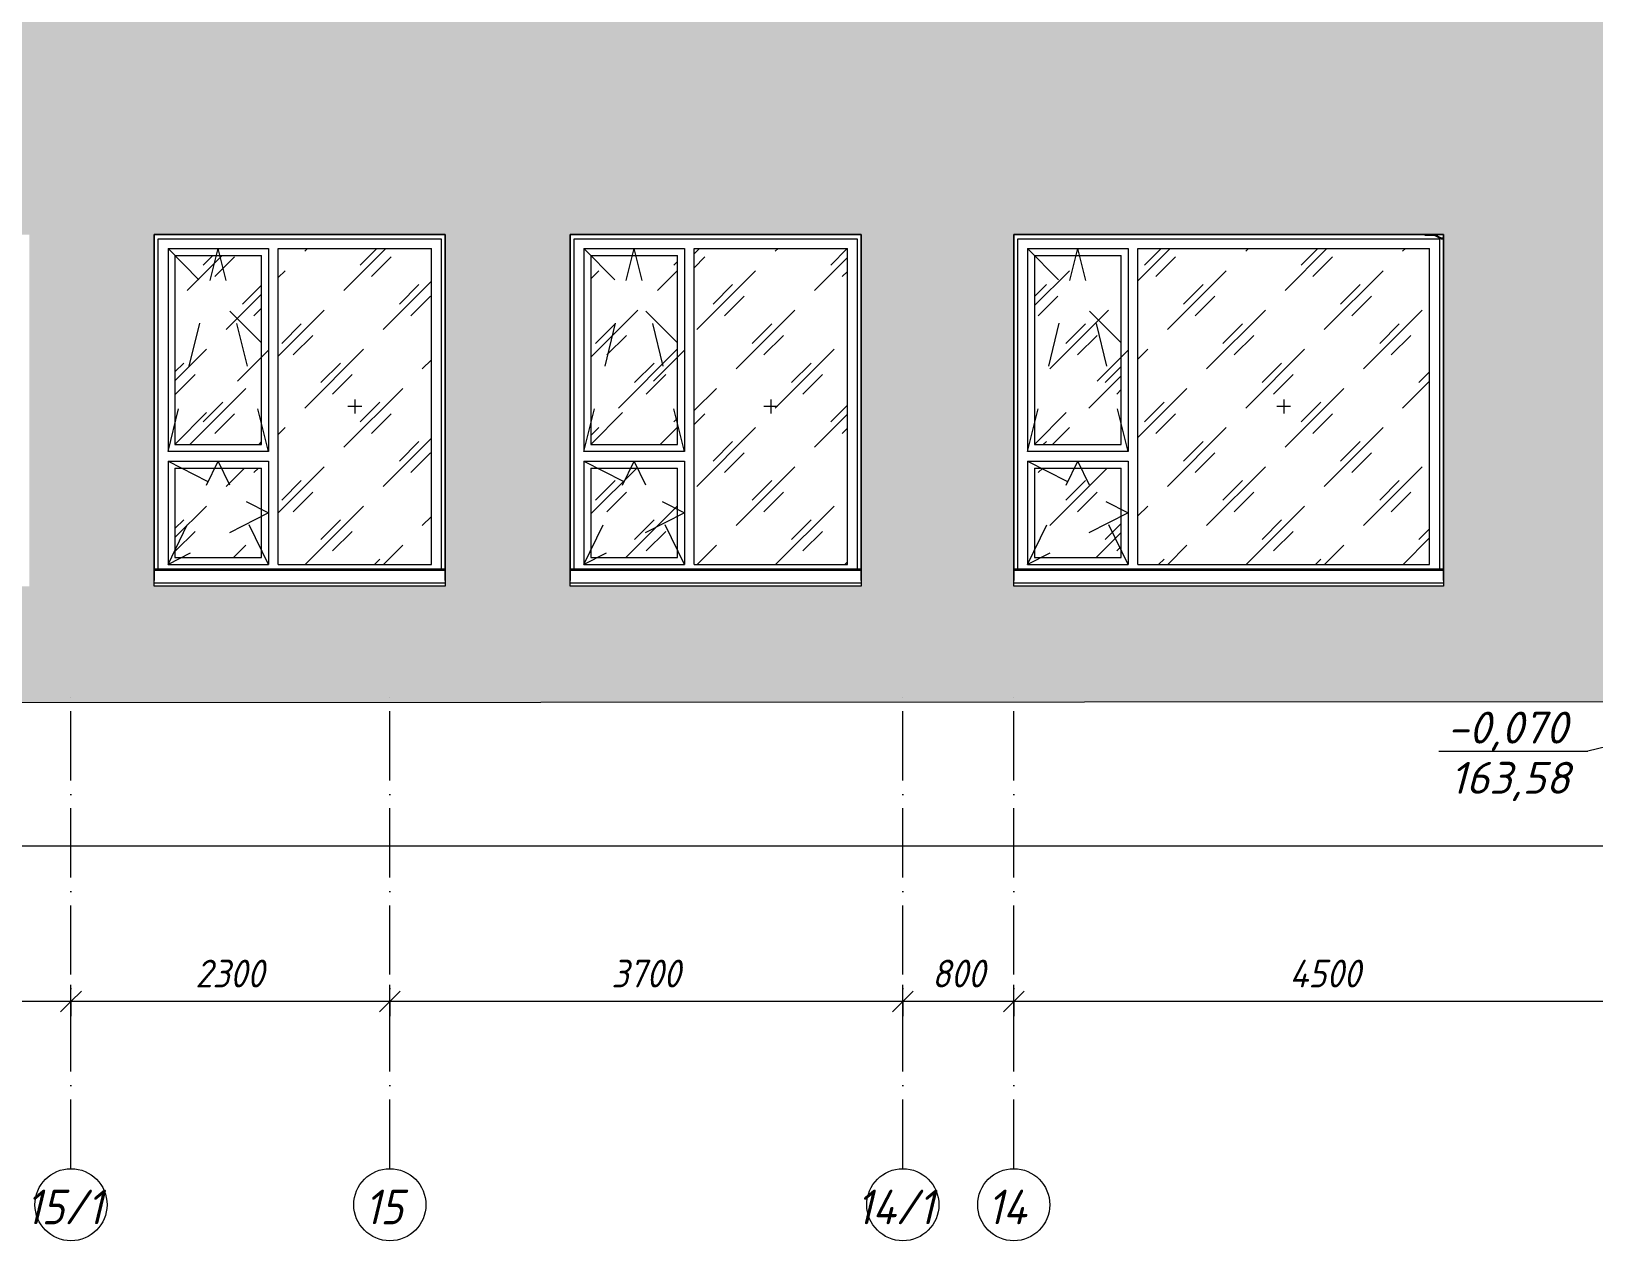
# Model space of a CAD drawing. Header units: millimetres. Extents: x 3914 to 319671, y -18248 to 19136.
# Drawn here: x 261179 to 272449, y -3960 to 4767 of the extents above; entities that cross this region are included whole.
import ezdxf

# ---------------------------------------------------------------- set-up
doc = ezdxf.new("R2010")
doc.units = ezdxf.units.MM
doc.linetypes.add('50_200_ШТРИХ_1Т_ш5_п1_п1_', pattern=[700, 500, -100, 0, -100])
doc.linetypes.add('Штрих', pattern=[635, 317.5, -317.5])
for name, color, linetype, lineweight in [('A-ANNO-DIMS', 7, 'Continuous', 9), ('A-ANNO-DIMS-100', 7, 'Continuous', 9), ('A-ANNO-NOTE', 7, 'Continuous', 9), ('A-DETL-2', 7, 'Continuous', 5), ('A-GENM', 7, 'Continuous', 9), ('A-GLAZ', 7, 'Continuous', 9), ('A-GLAZ-1', 7, 'Continuous', 5), ('A-GLAZ-2', 7, 'Штрих', 5), ('A-WALL', 7, 'Continuous', 5), ('A-WALL-PATT', 7, 'Continuous', 5), ('Оси', 7, 'Continuous', 9), ('Оси-1', 7, '50_200_ШТРИХ_1Т_ш5_п1_п1_', 9)]:
    doc.layers.add(name, color=color, linetype=linetype, lineweight=lineweight)
doc.styles.add('ISOCPEUR_I_1', font='isocpeui.ttf', dxfattribs={"height": 230})
doc.styles.add('ISOCPEUR_I_2', font='isocpeui.ttf', dxfattribs={"width": 0.9, "height": 250})
doc.styles.add('ISOCPEUR_I_3', font='isocpeui.ttf', dxfattribs={"width": 0.9, "height": 200})
doc.dimstyles.new('ISO-2_0_0_9К_Средний_с_подложкой', dxfattribs={"dimscale": 304.8, "dimtxt": 199.196235, "dimasz": 0.492126, "dimexe": 0.393701, "dimexo": 0, "dimgap": 0.131234, "dimtad": 1, "dimdec": 0, "dimzin": 0, "dimdsep": 46, "dimtxsty": 'ISOCPEUR_I_3', "dimblk1": 'OBLIQUE', "dimblk2": 'OBLIQUE', "dimsah": 1, "dimcen": 0.09, "dimdle": 0.393701, "dimazin": 0, "dimtfac": 1, "dimtdec": 4, "dimtix": 1, "dimtmove": 0, "dimatfit": 3, "dimfxl": 1, "dimtvp": 1, "dimtfill": 1, "dimtolj": 1, "dimtzin": 0, "dimarcsym": 2})
pattern_1 = [(45, (-39007.8, 1300), (-282.843, 282.843), [200, -600]), (45, (-39207.8, 1200), (-282.843, 282.843), [600, -200]), (45, (-38807.8, 1100), (-282.843, 282.843), [200, -600])]

# ---------------------------------------------------------------- blocks, each defined once
blk = doc.blocks.new('Окно_СКБ_2Ст_БезПР - ОК-1__3100х2500_h__Рекреация ДУ-V247-АР2_ТР1_Фасад ___-1')
at = {"layer": 'A-GLAZ-1'}
h = blk.add_hatch(dxfattribs=at)
h.set_pattern_fill('FP_116', color=256, style=0, pattern_type=2)
h.set_pattern_definition(pattern_1)
h.paths.add_polyline_path([(-45722, 920), (-44660, 920), (-44660, 3200), (-46765, 3200), (-46765, 920), (-46488, 920)], flags=0)
h = blk.add_hatch(dxfattribs=at)
h.set_pattern_fill('FP_116', color=256, style=0, pattern_type=2)
h.set_pattern_definition(pattern_1)
h.paths.add_polyline_path([(-47254, 1785), (-46885, 1785), (-46885, 3150), (-47510, 3150), (-47510, 1785)], flags=0)
h = blk.add_hatch(dxfattribs=at)
h.set_pattern_fill('FP_116', color=256, style=0, pattern_type=2)
h.set_pattern_definition(pattern_1)
h.paths.add_polyline_path([(-46885, 970), (-46885, 1615), (-47510, 1615), (-47510, 970), (-47254, 970)], flags=0)
for p, q in [((-47660, 3300), (-47660, 803)), ((-44560, 3300), (-47660, 3300)), ((-47630, 885), (-47630, 3270)), ((-47630, 3270), (-44590, 3270)), ((-44590, 3270), (-44590, 885)), ((-44560, 803), (-44560, 3300)), ((-47560, 3200), (-47560, 1735)), ((-47560, 3200), (-46835, 3200)), ((-46835, 3200), (-46835, 1735)), ((-46765, 920), (-46765, 3200)), ((-46765, 3200), (-44660, 3200)), ((-44660, 920), (-44660, 3200)), ((-47510, 3150), (-47510, 1785)), ((-47510, 3150), (-46885, 3150)), ((-46885, 1785), (-46885, 3150)), ((-45663, 2060), (-45763, 2060)), ((-45713, 2110), (-45713, 2010)), ((-46835, 1735), (-47560, 1735)), ((-47510, 1785), (-46885, 1785)), ((-47560, 1665), (-47560, 920)), ((-47560, 1665), (-46835, 1665)), ((-47510, 1615), (-47510, 970)), ((-47510, 1615), (-46885, 1615)), ((-46885, 970), (-46885, 1615)), ((-46835, 1665), (-46835, 920)), ((-47560, 920), (-46835, 920)), ((-47510, 970), (-46885, 970)), ((-46765, 920), (-44660, 920))]:
    blk.add_line(p, q, dxfattribs=at)
at = {"layer": 'A-GLAZ-2'}
for p, q in [((-47560, 1735), (-47198, 3200)), ((-47560, 3200), (-46835, 2467)), ((-46835, 1735), (-47198, 3200)), ((-46835, 2467), (-47560, 1735)), ((-47560, 920), (-47198, 1665)), ((-47560, 1665), (-46835, 1292)), ((-46835, 920), (-47198, 1665)), ((-46835, 1292), (-47560, 920))]:
    blk.add_line(p, q, dxfattribs=at)
blk = doc.blocks.new('Окно_СКБ_2Ст_БезПР - ОК-11_Д_2100х2500_h_ ДУ-V248-АР2_ТР1_Фасад ___-1')
at = {"layer": 'A-GLAZ-1'}
h = blk.add_hatch(dxfattribs=at)
h.set_pattern_fill('FP_116', color=256, style=0, pattern_type=2)
h.set_pattern_definition(pattern_1)
h.paths.add_polyline_path([(-49965, 920), (-48860, 920), (-48860, 3200), (-49965, 3200), (-49965, 926)], flags=0)
h = blk.add_hatch(dxfattribs=at)
h.set_pattern_fill('FP_116', color=256, style=0, pattern_type=2)
h.set_pattern_definition(pattern_1)
h.paths.add_polyline_path([(-50085, 1785), (-50085, 3150), (-50710, 3150), (-50710, 1785), (-50318, 1785)], flags=0)
h = blk.add_hatch(dxfattribs=at)
h.set_pattern_fill('FP_116', color=256, style=0, pattern_type=2)
h.set_pattern_definition(pattern_1)
h.paths.add_polyline_path([(-50318, 970), (-50085, 970), (-50085, 1615), (-50710, 1615), (-50710, 970)], flags=0)
for p, q in [((-50860, 3300), (-50860, 803)), ((-48760, 3300), (-50860, 3300)), ((-50830, 885), (-50830, 3270)), ((-50830, 3270), (-48790, 3270)), ((-48790, 3270), (-48790, 885)), ((-48760, 803), (-48760, 3300)), ((-50760, 3200), (-50760, 1735)), ((-50760, 3200), (-50035, 3200)), ((-50035, 3200), (-50035, 1735)), ((-49965, 920), (-49965, 3200)), ((-49965, 3200), (-48860, 3200)), ((-48860, 920), (-48860, 3200)), ((-50710, 3150), (-50710, 1785)), ((-50710, 3150), (-50085, 3150)), ((-50085, 1785), (-50085, 3150)), ((-49363, 2060), (-49463, 2060)), ((-49413, 2110), (-49413, 2010)), ((-50035, 1735), (-50760, 1735)), ((-50710, 1785), (-50085, 1785)), ((-50760, 1665), (-50760, 920)), ((-50760, 1665), (-50035, 1665)), ((-50710, 1615), (-50710, 970)), ((-50710, 1615), (-50085, 1615)), ((-50085, 970), (-50085, 1615)), ((-50035, 1665), (-50035, 920)), ((-50760, 920), (-50035, 920)), ((-50710, 970), (-50085, 970)), ((-49965, 920), (-48860, 920))]:
    blk.add_line(p, q, dxfattribs=at)
at = {"layer": 'A-GLAZ-2'}
for p, q in [((-50760, 1735), (-50398, 3200)), ((-50760, 3200), (-50035, 2467)), ((-50035, 1735), (-50398, 3200)), ((-50035, 2467), (-50760, 1735)), ((-50760, 920), (-50398, 1665)), ((-50760, 1665), (-50035, 1292)), ((-50035, 920), (-50398, 1665)), ((-50035, 1292), (-50760, 920))]:
    blk.add_line(p, q, dxfattribs=at)
blk = doc.blocks.new('Окно_СКБ_2Ст_БезПР - ОК-11_2100х2500_h_-34001830-АР2_ТР1_Фасад ___-1')
at = {"layer": 'A-GLAZ-1'}
h = blk.add_hatch(dxfattribs=at)
h.set_pattern_fill('FP_116', color=256, style=0, pattern_type=2)
h.set_pattern_definition(pattern_1)
h.paths.add_polyline_path([(-52617, 920), (-51860, 920), (-51860, 3200), (-52965, 3200), (-52965, 920)], flags=0)
h = blk.add_hatch(dxfattribs=at)
h.set_pattern_fill('FP_116', color=256, style=0, pattern_type=2)
h.set_pattern_definition(pattern_1)
h.paths.add_polyline_path([(-53085, 1785), (-53085, 3150), (-53710, 3150), (-53710, 1785), (-53383, 1785)], flags=0)
h = blk.add_hatch(dxfattribs=at)
h.set_pattern_fill('FP_116', color=256, style=0, pattern_type=2)
h.set_pattern_definition(pattern_1)
h.paths.add_polyline_path([(-53383, 970), (-53085, 970), (-53085, 1615), (-53710, 1615), (-53710, 970)], flags=0)
for p, q in [((-53860, 3300), (-53860, 803)), ((-51760, 3300), (-53860, 3300)), ((-53830, 885), (-53830, 3270)), ((-53830, 3270), (-51790, 3270)), ((-51790, 3270), (-51790, 885)), ((-51760, 803), (-51760, 3300)), ((-53760, 3200), (-53760, 1735)), ((-53760, 3200), (-53035, 3200)), ((-53035, 3200), (-53035, 1735)), ((-52965, 920), (-52965, 3200)), ((-52965, 3200), (-51860, 3200)), ((-51860, 920), (-51860, 3200)), ((-53710, 3150), (-53710, 1785)), ((-53710, 3150), (-53085, 3150)), ((-53085, 1785), (-53085, 3150)), ((-52363, 2060), (-52463, 2060)), ((-52413, 2110), (-52413, 2010)), ((-53035, 1735), (-53760, 1735)), ((-53710, 1785), (-53085, 1785)), ((-53760, 1665), (-53760, 920)), ((-53760, 1665), (-53035, 1665)), ((-53710, 1615), (-53710, 970)), ((-53710, 1615), (-53085, 1615)), ((-53085, 970), (-53085, 1615)), ((-53035, 1665), (-53035, 920)), ((-53760, 920), (-53035, 920)), ((-53710, 970), (-53085, 970)), ((-52965, 920), (-51860, 920))]:
    blk.add_line(p, q, dxfattribs=at)
at = {"layer": 'A-GLAZ-2'}
for p, q in [((-53760, 1735), (-53398, 3200)), ((-53760, 3200), (-53035, 2467)), ((-53035, 1735), (-53398, 3200)), ((-53035, 2467), (-53760, 1735)), ((-53760, 920), (-53398, 1665)), ((-53760, 1665), (-53035, 1292)), ((-53035, 920), (-53398, 1665)), ((-53035, 1292), (-53760, 920))]:
    blk.add_line(p, q, dxfattribs=at)
blk = doc.blocks.new('Фахверк_Влож_Полоса верхняя - Полоса верхняя_Фахверка-25545440-АР2_ТР1_Фасад ___-1')
at = {"layer": 'A-GENM'}
for p, q in [((-61196, 3300), (-61196, 3295)), ((-61196, 3295), (-61127, 3295)), ((-61127, 3295), (-61076, 3270)), ((-61075, 3275), (-61126, 3300)), ((-61076, 3270), (-61060, 3270)), ((-61060, 3275), (-61075, 3275))]:
    blk.add_line(p, q, dxfattribs=at)
blk = doc.blocks.new('WNW_Отлив - Отлив_металлический-33965102-АР2_ТР1_Фасад ___-1')
at = {"layer": 'A-GLAZ-1'}
for p, q in [((-70810, 9285), (-72910, 9285)), ((-70810, 9275), (-72910, 9275)), ((-72910, 9188), (-72910, 9203)), ((-72910, 9163), (-72910, 9188)), ((-72910, 9188), (-70810, 9188)), ((-70810, 9163), (-72910, 9163)), ((-70810, 9203), (-70810, 9188)), ((-70810, 9188), (-70810, 9163))]:
    blk.add_line(p, q, dxfattribs=at)
blk = doc.blocks.new('WNW_Отлив - Отлив_металлический-33822956-АР2_ТР1_Фасад ___-1')
at = {"layer": 'A-GLAZ-1'}
for p, q in [((-77250, 9285), (-80350, 9285)), ((-77250, 9275), (-80350, 9275)), ((-80350, 9188), (-80350, 9203)), ((-80350, 9163), (-80350, 9188)), ((-80350, 9188), (-77250, 9188)), ((-77250, 9163), (-80350, 9163)), ((-77250, 9203), (-77250, 9188)), ((-77250, 9188), (-77250, 9163))]:
    blk.add_line(p, q, dxfattribs=at)
blk = doc.blocks.new('Ось сетки - Круг_Ø6_00__ISO-2_5_0_9K_ кружки поменьше-23056867-АР2_ТР1_Фасад ___-1')
at = {"layer": 'Оси'}
blk.add_circle((-110, -3700), 260, dxfattribs=at)
blk = doc.blocks.new('DIMBLOCK59-АР2_ТР1_Фасад ___-1')
at = {"layer": 'A-ANNO-DIMS-100', "transparency": 16777216}
for p, q in [((268266, -2339), (268266, -2113)), ((272766, -2339), (272766, -2113)), ((272766, -2233), (268266, -2233)), ((268266, -2233), (268266, -2339)), ((272766, -2233), (272766, -2339))]:
    blk.add_line(p, q, dxfattribs=at)
at = {"layer": 'A-ANNO-DIMS-100', "lineweight": 20, "transparency": 16777216}
for p, q in [((268266, -2233), (268191, -2308)), ((268266, -2233), (268341, -2158)), ((272766, -2233), (272691, -2308)), ((272766, -2233), (272841, -2158))]:
    blk.add_line(p, q, dxfattribs=at)
at = {"layer": 'A-ANNO-DIMS-100', "color": 0, "transparency": 16777216, "insert": (270255, -1932), "char_height": 200, "width": 625.17, "attachment_point": 1, "line_spacing_factor": 1.149209, "style": 'ISOCPEUR_I_3', "bg_fill": 3, "box_fill_scale": 1.25, "bg_fill_color": 256, "bg_fill_true_color": 13158600, "bg_fill_transparency": 0}
blk.add_mtext('4500', dxfattribs=at)
blk = doc.blocks.new('_Oblique')
at = {"color": 0, "linetype": 'ByBlock', "lineweight": -2}
blk.add_line((-0.5, -0.5), (0.5, 0.5), dxfattribs=at)
blk = doc.blocks.new('DIMBLOCK60-АР2_ТР1_Фасад ___-1')
at = {"layer": 'A-ANNO-DIMS-100', "transparency": 16777216}
for p, q in [((267466, -2339), (267466, -2113)), ((268266, -2339), (268266, -2113)), ((268266, -2233), (267466, -2233)), ((267466, -2233), (267466, -2339)), ((268266, -2233), (268266, -2339))]:
    blk.add_line(p, q, dxfattribs=at)
at = {"layer": 'A-ANNO-DIMS-100', "lineweight": 20, "transparency": 16777216}
for p, q in [((267466, -2233), (267391, -2308)), ((267466, -2233), (267541, -2158)), ((268266, -2233), (268191, -2308)), ((268266, -2233), (268341, -2158))]:
    blk.add_line(p, q, dxfattribs=at)
at = {"layer": 'A-ANNO-DIMS-100', "color": 0, "transparency": 16777216, "insert": (267676, -1932), "char_height": 200, "width": 455.09, "attachment_point": 1, "line_spacing_factor": 1.149209, "style": 'ISOCPEUR_I_3', "bg_fill": 3, "box_fill_scale": 1.25, "bg_fill_color": 256, "bg_fill_true_color": 13158600, "bg_fill_transparency": 0}
blk.add_mtext('800', dxfattribs=at)
blk = doc.blocks.new('DIMBLOCK61-АР2_ТР1_Фасад ___-1')
at = {"layer": 'A-ANNO-DIMS-100', "transparency": 16777216}
for p, q in [((263766, -2339), (263766, -2113)), ((267466, -2339), (267466, -2113)), ((267466, -2233), (263766, -2233)), ((263766, -2233), (263766, -2339)), ((267466, -2233), (267466, -2339))]:
    blk.add_line(p, q, dxfattribs=at)
at = {"layer": 'A-ANNO-DIMS-100', "lineweight": 20, "transparency": 16777216}
for p, q in [((263766, -2233), (263691, -2308)), ((263766, -2233), (263841, -2158)), ((267466, -2233), (267391, -2308)), ((267466, -2233), (267541, -2158))]:
    blk.add_line(p, q, dxfattribs=at)
at = {"layer": 'A-ANNO-DIMS-100', "color": 0, "transparency": 16777216, "insert": (265363, -1932), "char_height": 200, "width": 606.78, "attachment_point": 1, "line_spacing_factor": 1.149209, "style": 'ISOCPEUR_I_3', "bg_fill": 3, "box_fill_scale": 1.25, "bg_fill_color": 256, "bg_fill_true_color": 13158600, "bg_fill_transparency": 0}
blk.add_mtext('3700', dxfattribs=at)
blk = doc.blocks.new('DIMBLOCK62-АР2_ТР1_Фасад ___-1')
at = {"layer": 'A-ANNO-DIMS-100', "transparency": 16777216}
for p, q in [((261466, -2339), (261466, -2113)), ((263766, -2339), (263766, -2113)), ((263766, -2233), (261466, -2233)), ((261466, -2233), (261466, -2339)), ((263766, -2233), (263766, -2339))]:
    blk.add_line(p, q, dxfattribs=at)
at = {"layer": 'A-ANNO-DIMS-100', "lineweight": 20, "transparency": 16777216}
for p, q in [((261466, -2233), (261391, -2308)), ((261466, -2233), (261541, -2158)), ((263766, -2233), (263691, -2308)), ((263766, -2233), (263841, -2158))]:
    blk.add_line(p, q, dxfattribs=at)
at = {"layer": 'A-ANNO-DIMS-100', "color": 0, "transparency": 16777216, "insert": (262363, -1932), "char_height": 200, "width": 606.78, "attachment_point": 1, "line_spacing_factor": 1.149209, "style": 'ISOCPEUR_I_3', "bg_fill": 3, "box_fill_scale": 1.25, "bg_fill_color": 256, "bg_fill_true_color": 13158600, "bg_fill_transparency": 0}
blk.add_mtext('2300', dxfattribs=at)
blk = doc.blocks.new('DIMBLOCK63-АР2_ТР1_Фасад ___-1')
at = {"layer": 'A-ANNO-DIMS-100', "transparency": 16777216}
for p, q in [((259266, -2339), (259266, -2113)), ((261466, -2339), (261466, -2113)), ((261466, -2233), (259266, -2233)), ((259266, -2233), (259266, -2339)), ((261466, -2233), (261466, -2339))]:
    blk.add_line(p, q, dxfattribs=at)
at = {"layer": 'A-ANNO-DIMS-100', "lineweight": 20, "transparency": 16777216}
for p, q in [((259266, -2233), (259191, -2308)), ((259266, -2233), (259341, -2158)), ((261466, -2233), (261391, -2308)), ((261466, -2233), (261541, -2158))]:
    blk.add_line(p, q, dxfattribs=at)
at = {"layer": 'A-ANNO-DIMS-100', "color": 0, "transparency": 16777216, "insert": (260113, -1932), "char_height": 200, "width": 606.78, "attachment_point": 1, "line_spacing_factor": 1.149209, "style": 'ISOCPEUR_I_3', "bg_fill": 3, "box_fill_scale": 1.25, "bg_fill_color": 256, "bg_fill_true_color": 13158600, "bg_fill_transparency": 0}
blk.add_mtext('2200', dxfattribs=at)
blk = doc.blocks.new('DIMBLOCK86-АР2_ТР1_Фасад ___-1')
at = {"layer": 'A-ANNO-DIMS-100', "transparency": 16777216}
for p, q in [((190916, -1219), (190916, -993)), ((315816, -1219), (315816, -993)), ((315936, -1113), (190796, -1113)), ((190916, -1113), (190916, -1219)), ((315816, -1113), (315816, -1219))]:
    blk.add_line(p, q, dxfattribs=at)
at = {"layer": 'A-ANNO-DIMS-100', "lineweight": 20, "transparency": 16777216}
for p, q in [((190916, -1113), (190841, -1188)), ((190916, -1113), (190991, -1038)), ((315816, -1113), (315741, -1188)), ((315816, -1113), (315891, -1038))]:
    blk.add_line(p, q, dxfattribs=at)
at = {"layer": 'A-ANNO-DIMS-100', "color": 0, "transparency": 16777216, "insert": (252998, -811), "char_height": 200, "width": 882.59, "attachment_point": 1, "line_spacing_factor": 1.149209, "style": 'ISOCPEUR_I_3', "bg_fill": 3, "box_fill_scale": 1.25, "bg_fill_color": 256, "bg_fill_true_color": 13158600, "bg_fill_transparency": 0}
blk.add_mtext('124900', dxfattribs=at)
blk = doc.blocks.new('ATP_Отметка аннатационная_Угол_ISO2_1 - ATP_Отметка аннатационная_Угол_ISO2_5-26601038-АР2_ТР1_Фасад ___-1')
at = {"layer": 'A-ANNO-NOTE'}
blk.add_line((-125497, -775), (-126572, -775), dxfattribs=at)

msp = doc.modelspace()

# ---------------------------------------------------------------- hatches: boundary and pattern name
at = {"layer": 'A-WALL-PATT'}
h = msp.add_hatch(dxfattribs=at)
h.set_pattern_fill('FP_109', color=256, style=0, pattern_type=2)
h.set_pattern_definition([(180, (274035.58, 4301), (-2e-14, -154), [125, -137]), (90, (274035.58, 4236), (-262, 2e-14), [65, -89]), (180, (274035.58, 4236), (-2e-14, -154), [125, -137]), (90, (274047.58, 4236), (-262, 2e-14), [65, -89]), (180, (274172.58, 4236), (-2e-14, -154), [125, -137]), (180, (274172.58, 4301), (-2e-14, -154), [125, -137]), (90, (273916.58, 4313), (-262, 2e-14), [65, -89]), (90, (274166.58, 4313), (-262, 2e-14), [65, -89]), (0, (273916.58, 4313), (0, -154), [250, -12]), (0, (273916.58, 4378), (0, -154), [250, -12])])
h.paths.add_polyline_path([(230590.6, 3600), (230724.7, 3600), (230724.7, 4200), (274015.9, 4200), (274015.9, 8400), (222865.9, 8400), (222865.9, 4200), (226997.1, 4200), (226997.1, 3600), (230365.5, 3600)], flags=0)
h.paths.add_polyline_path([(244155.9, 4963), (243015.9, 4964), (243015.9, 7500), (245115.9, 7500), (245115.9, 4963), (244461, 4963)], flags=0)
h.paths.add_polyline_path([(268520.3, 4963), (268265.9, 4964), (268265.9, 7500), (271365.9, 7500), (271365.9, 4963), (268672.1, 4963)], flags=0)
h.paths.add_polyline_path([(265165.7, 4963), (262065.7, 4964), (262065.7, 7500), (265165.7, 7500), (265165.7, 4964)], flags=0)
h.paths.add_polyline_path([(251765.9, 4963), (251765.9, 7500), (254865.9, 7500), (254865.9, 4963), (251817.2, 4963)], flags=0)
h.paths.add_polyline_path([(241180.1, 4963), (239575.9, 4964), (239575.9, 7500), (241675.9, 7500), (241675.9, 4963)], flags=0)
h.paths.add_polyline_path([(238075.9, 4963), (235575.9, 4964), (235575.9, 7500), (238075.9, 7500), (238075.9, 4964)], flags=0)
h.paths.add_polyline_path([(257946.3, 4963), (256065.9, 4964), (256065.9, 7500), (258765.9, 7500), (258765.9, 4963)], flags=0)
h.paths.add_polyline_path([(247243, 4966), (247065.9, 4967), (247065.9, 7500), (247965.9, 7500), (247965.9, 4966)], flags=0)
h.paths.add_polyline_path([(260916, 4966), (260016, 4967), (260016, 7500), (260916, 7500), (260916, 4967)], flags=0)
h.paths.add_polyline_path([(249765.9, 4966), (249765.9, 7500), (250665.9, 7500), (250665.9, 4966), (249828.2, 4966)], flags=0)
h.paths.add_polyline_path([(266265.6, 4966), (266265.6, 7500), (267165.6, 7500), (267165.6, 4966), (266584.4, 4966)], flags=0)
h = msp.add_hatch(dxfattribs=at)
h.set_pattern_fill('FP_126', color=256, style=0, pattern_type=2)
h.set_pattern_definition([(180, (273904.67, 66), (-2e-14, -154), [125, -137]), (90, (273904.67, 1), (-262, 2e-14), [65, -89]), (180, (273904.67, 1), (-2e-14, -154), [125, -137]), (90, (273916.67, 1), (-262, 2e-14), [65, -89]), (180, (274041.67, 1), (-2e-14, -154), [125, -137]), (180, (274041.67, 66), (-2e-14, -154), [125, -137]), (90, (273785.67, 78), (-262, 2e-14), [65, -89]), (90, (274035.67, 78), (-262, 2e-14), [65, -89]), (0, (273785.67, 78), (0, -154), [250, -12]), (0, (273785.67, 143), (0, -154), [250, -12])])
h.paths.add_polyline_path([(254881.7, 300), (258603.4, 300), (258603.4, 372.8), (258911.4, 372.8), (258911.4, 300), (273765.9, 300), (273765.9, 4200), (230955.9, 4200), (230955.9, 300), (232258.4, 300), (232258.4, 357.8), (232566.4, 357.2), (232566.4, 300), (247715.9, 300), (247715.9, 3300), (248815.9, 3300), (248815.9, 300), (251817.2, 300)], flags=0)
h.paths.add_polyline_path([(264165.9, 763), (262065.9, 764), (262065.9, 3300), (264165.9, 3300), (264165.9, 764)], flags=0)
h.paths.add_polyline_path([(240178.3, 763), (239575.9, 764), (239575.9, 3300), (241675.9, 3300), (241675.9, 763), (240325.2, 763)], flags=0)
h.paths.add_polyline_path([(236111.5, 763), (235575.9, 764), (235575.9, 3300), (238675.9, 3300), (238675.9, 763), (236494.5, 763)], flags=0)
h.paths.add_polyline_path([(270204.4, 763), (268265.9, 764), (268265.9, 3300), (271365.9, 3300), (271365.9, 763)], flags=0)
h.paths.add_polyline_path([(243363.7, 763), (243015.9, 764), (243015.9, 3300), (245115.9, 3300), (245115.9, 763), (243389.7, 763)], flags=0)
h.paths.add_polyline_path([(256255.5, 763), (256065.9, 764), (256065.9, 3300), (258365.9, 3300), (258365.9, 763), (256414, 763)], flags=0)
h.paths.add_polyline_path([(267139.9, 763), (265065.9, 764), (265065.9, 3300), (267165.9, 3300), (267165.9, 763)], flags=0)
h.paths.add_polyline_path([(261165.9, 763), (259065.9, 764), (259065.9, 3300), (261165.9, 3300), (261165.9, 764)], flags=0)
h.paths.add_polyline_path([(250284.9, 766), (249765.9, 767), (249765.9, 3300), (254865.9, 3300), (254865.9, 766), (250668, 766)], flags=0)
h.paths.add_polyline_path([(248946.2, 3625), (248946.2, 3775), (249096.2, 3775), (249096.2, 3625)], flags=0)
h.paths.add_polyline_path([(247435.7, 3625), (247435.7, 3775), (247585.7, 3775), (247585.7, 3625)], flags=0)
h = msp.add_hatch(dxfattribs=at)
h.set_pattern_fill('FP_118', color=256, style=0, pattern_type=2)
h.set_pattern_definition([(180, (273905.92, 63.5), (-2e-14, -154), [125, -137]), (90, (273905.92, -1.5), (-262, 2e-14), [65, -89]), (180, (273905.92, -1.5), (-2e-14, -154), [125, -137]), (90, (273917.92, -1.5), (-262, 2e-14), [65, -89]), (180, (274042.92, -1.5), (-2e-14, -154), [125, -137]), (180, (274042.92, 63.5), (-2e-14, -154), [125, -137]), (90, (273786.92, 75.5), (-262, 2e-14), [65, -89]), (90, (274036.92, 75.5), (-262, 2e-14), [65, -89]), (0, (273786.92, 75.5), (0, -154), [250, -12]), (0, (273786.92, 140.5), (0, -154), [250, -12])])
h.paths.add_polyline_path([(230921.7, -100), (274015.9, -70.2), (274015.9, 300), (258911.4, 300), (258911.4, -35.2), (258603.4, -35.2), (258603.4, 300), (248815.9, 300), (248815.9, 0), (247715.9, 0), (247715.9, 300), (232566.4, 299.5), (232566.4, -50.2), (232258.4, -50.2), (232258.4, 300), (230735.9, 300), (230736, -101.6), (230854.8, -99.8)])

# ---------------------------------------------------------------- linework, layer by layer
at = {"layer": 'A-ANNO-NOTE'}
msp.add_line((274009, -36.9), (272406.4, -428.1), dxfattribs=at)
at = {"layer": 'A-DETL-2'}
msp.add_line((274015.9, -70.2), (230746.8, -100.1), dxfattribs=at)
at = {"layer": 'A-WALL'}
for p, q in [((262065.9, 3300), (264165.9, 3300)), ((262065.9, 802.5), (262065.9, 3300)), ((264165.9, 3300), (264165.9, 802.5)), ((265065.9, 3300), (267165.9, 3300)), ((265065.9, 802.5), (265065.9, 3300)), ((267165.9, 3300), (267165.9, 802.5)), ((268265.9, 3300), (271365.9, 3300)), ((268265.9, 802.5), (268265.9, 3300)), ((271365.9, 3300), (271365.9, 802.5))]:
    msp.add_line(p, q, dxfattribs=at)
at = {"layer": 'Оси-1'}
for p, q in [((261465.9, -3440), (261465.9, 0)), ((263765.9, -3440), (263765.9, 0)), ((267465.9, -3440), (267465.9, 0)), ((268265.9, -3440), (268265.9, 0))]:
    msp.add_line(p, q, dxfattribs=at)

# ---------------------------------------------------------------- block references
at = {"layer": 'A-ANNO-NOTE'}
msp.add_blockref('ATP_Отметка аннатационная_Угол_ISO2_1 - ATP_Отметка аннатационная_Угол_ISO2_5-26601038-АР2_ТР1_Фасад ___-1', (397903.3, 344), dxfattribs=at)
at = {"layer": 'A-GENM'}
msp.add_blockref('Фахверк_Влож_Полоса верхняя - Полоса верхняя_Фахверка-25545440-АР2_ТР1_Фасад ___-1', (332425.9, 0), dxfattribs=at)
at = {"layer": 'A-GLAZ'}
for name, p in [('Окно_СКБ_2Ст_БезПР - ОК-11_2100х2500_h_-34001830-АР2_ТР1_Фасад ___-1', (315925.9, 0)), ('Окно_СКБ_2Ст_БезПР - ОК-11_Д_2100х2500_h_ ДУ-V248-АР2_ТР1_Фасад ___-1', (315925.9, 0)), ('Окно_СКБ_2Ст_БезПР - ОК-1__3100х2500_h__Рекреация ДУ-V247-АР2_ТР1_Фасад ___-1', (315925.9, 0)), ('WNW_Отлив - Отлив_металлический-33965102-АР2_ТР1_Фасад ___-1', (334975.7, -8400)), ('WNW_Отлив - Отлив_металлический-33965102-АР2_ТР1_Фасад ___-1', (337975.7, -8400)), ('WNW_Отлив - Отлив_металлический-33822956-АР2_ТР1_Фасад ___-1', (348615.7, -8400))]:
    msp.add_blockref(name, p, dxfattribs=at)
at = {"layer": 'Оси'}
for p in [(261575.9, 0), (263875.9, 0), (267575.9, 0), (268375.9, 0)]:
    msp.add_blockref('Ось сетки - Круг_Ø6_00__ISO-2_5_0_9K_ кружки поменьше-23056867-АР2_ТР1_Фасад ___-1', p, dxfattribs=at)

# ---------------------------------------------------------------- texts
at = {"layer": 'A-ANNO-NOTE', "insert": (271390.5, -142.5), "char_height": 230, "width": 1098.312, "attachment_point": 1, "style": 'ISOCPEUR_I_1'}
msp.add_mtext('-0,070', dxfattribs=at)
at = {"layer": 'Оси', "char_height": 250, "attachment_point": 1, "style": 'ISOCPEUR_I_2'}
for s, insert, width in [('15/1', (261141.7, -3591.2), 692.658), ('15', (263584.8, -3591.2), 346.329), ('14/1', (267132.7, -3591.2), 714.304), ('14', (268075.8, -3591.2), 367.975)]:
    msp.add_mtext(s, dxfattribs=dict(at, insert=insert, width=width))

# ---------------------------------------------------------------- next in the draw order: dimensions: what is measured, and where the dimension line sits
at = {"layer": 'A-ANNO-DIMS'}
for base, p1, p2, override, picture, middle in [((190915.9, -1112.5), (315815.9, -1218.6), (190915.9, -1218.6), {"dimpost": '<>', "dimfxl": 124899.999966}, 'DIMBLOCK86-АР2_ТР1_Фасад ___-1', (253365.9, -972.5)), ((268265.9, -2233.2), (272765.9, -2339.3), (268265.9, -2339.3), {"dimpost": '<>', "dimfxl": 4500}, 'DIMBLOCK59-АР2_ТР1_Фасад ___-1', (270515.9, -2093.2))]:
    dim = msp.add_linear_dim(base=base, p1=p1, p2=p2, dimstyle='ISO-2_0_0_9К_Средний_с_подложкой', override=override, dxfattribs=at)
    dim.commit()
    dim.dimension.update_dxf_attribs({"geometry": picture, "text_midpoint": middle})

# ---------------------------------------------------------------- next in the draw order: texts
at = {"layer": 'A-ANNO-NOTE', "insert": (271413.5, -504.6), "char_height": 230, "width": 1042.194, "attachment_point": 1, "style": 'ISOCPEUR_I_1'}
msp.add_mtext('163,58', dxfattribs=at)

# ---------------------------------------------------------------- next in the draw order: dimensions: what is measured, and where the dimension line sits
at = {"layer": 'A-ANNO-DIMS'}
dim = msp.add_linear_dim(base=(267465.9, -2233.2), p1=(268265.9, -2339.3), p2=(267465.9, -2339.3), dimstyle='ISO-2_0_0_9К_Средний_с_подложкой', override={"dimpost": '<>', "dimfxl": 800}, dxfattribs=at)
dim.commit()
dim.dimension.update_dxf_attribs({"geometry": 'DIMBLOCK60-АР2_ТР1_Фасад ___-1', "text_midpoint": (267865.9, -2093.2)})

# ---------------------------------------------------------------- next in the draw order: dimensions: what is measured, and where the dimension line sits
dim = msp.add_linear_dim(base=(263765.9, -2233.2), p1=(267465.9, -2339.3), p2=(263765.9, -2339.3), dimstyle='ISO-2_0_0_9К_Средний_с_подложкой', override={"dimpost": '<>', "dimfxl": 3700}, dxfattribs=at)
dim.commit()
dim.dimension.update_dxf_attribs({"geometry": 'DIMBLOCK61-АР2_ТР1_Фасад ___-1', "text_midpoint": (265615.9, -2091.9)})

# ---------------------------------------------------------------- next in the draw order: dimensions: what is measured, and where the dimension line sits
dim = msp.add_linear_dim(base=(261465.9, -2233.2), p1=(263765.9, -2339.3), p2=(261465.9, -2339.3), dimstyle='ISO-2_0_0_9К_Средний_с_подложкой', override={"dimpost": '<>', "dimfxl": 2300}, dxfattribs=at)
dim.commit()
dim.dimension.update_dxf_attribs({"geometry": 'DIMBLOCK62-АР2_ТР1_Фасад ___-1', "text_midpoint": (262615.9, -2093.2)})

# ---------------------------------------------------------------- next in the draw order: dimensions: what is measured, and where the dimension line sits
dim = msp.add_linear_dim(base=(259265.9, -2233.2), p1=(261465.9, -2339.3), p2=(259265.9, -2339.3), dimstyle='ISO-2_0_0_9К_Средний_с_подложкой', override={"dimpost": '<>', "dimfxl": 2200}, dxfattribs=at)
dim.commit()
dim.dimension.update_dxf_attribs({"geometry": 'DIMBLOCK63-АР2_ТР1_Фасад ___-1', "text_midpoint": (260365.9, -2093.2)})

doc.saveas('drawing.dxf')
